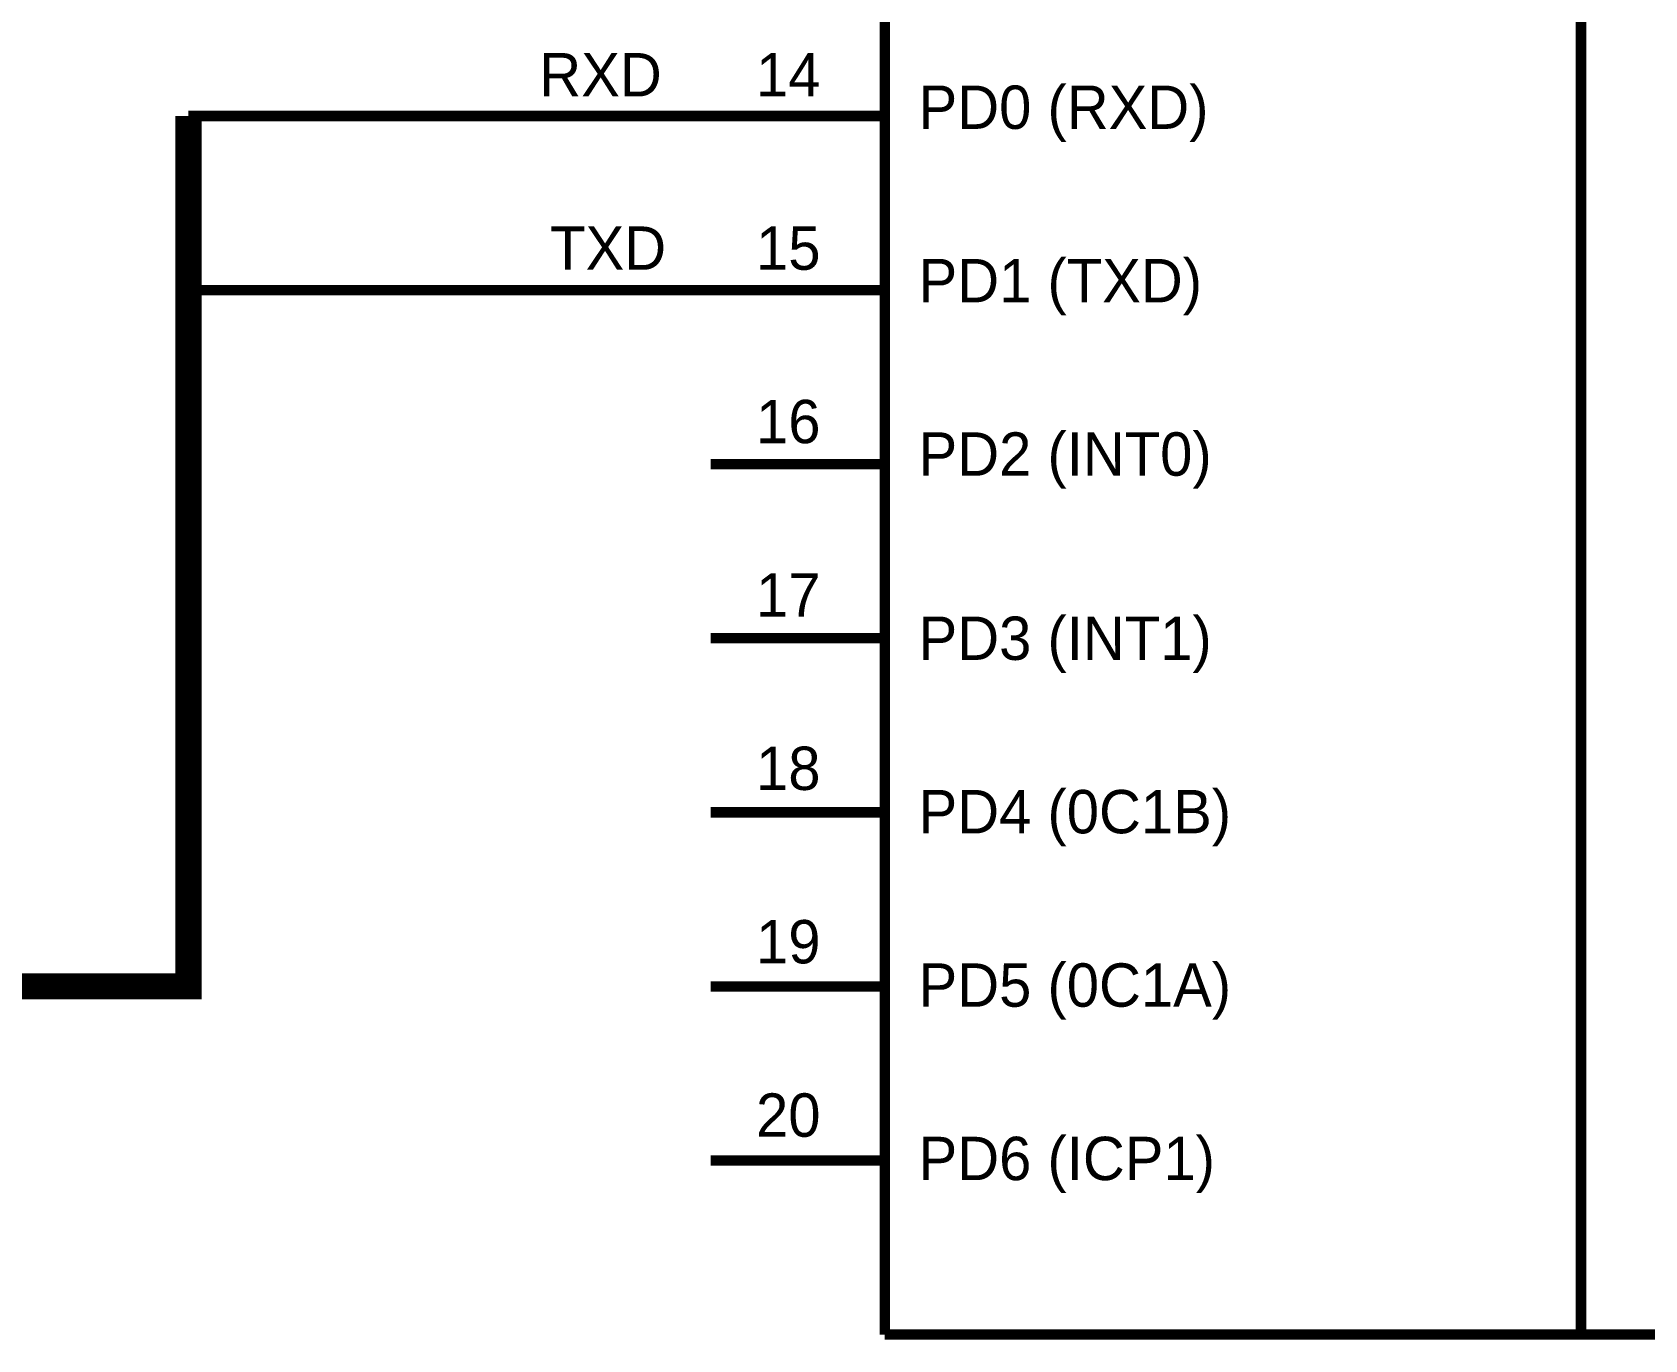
# Model space of a CAD drawing. Header units: millimetres. Extents: x 0 to 567, y 0 to 399.
# Drawn here: x 268.03 to 314.34, y 62.34 to 99.9 of the extents above; entities that cross this region are included whole.
import ezdxf

# ---------------------------------------------------------------- set-up
doc = ezdxf.new("R2010")
doc.units = ezdxf.units.MM
doc.layers.add('Sheet', color=255, linetype='Continuous')

msp = doc.modelspace()

# ---------------------------------------------------------------- linework, layer by layer
at = {"layer": 'Sheet'}
for points, const_width in [([(292.508, 62.494), (292.508, 177.482)], 0.3), ([(312.504, 177.482), (312.504, 62.494)], 0.3), ([(220.032, 87.496), (220.032, 72.495), (272.512, 72.495), (272.512, 97.496)], 0.749), ([(287.509, 97.496), (272.512, 97.496)], 0.3), ([(292.508, 97.496), (287.509, 97.496)], 0.3), ([(287.509, 92.496), (272.512, 92.496), (272.512, 92.496)], 0.3), ([(292.508, 92.496), (287.509, 92.496)], 0.3), ([(292.508, 87.496), (287.509, 87.496)], 0.3), ([(292.508, 82.495), (287.509, 82.495)], 0.3), ([(292.508, 77.495), (287.509, 77.495)], 0.3), ([(292.508, 72.495), (287.509, 72.495)], 0.3), ([(292.508, 67.495), (287.509, 67.495)], 0.3), ([(352.495, 62.494), (292.508, 62.494)], 0.3)]:
    msp.add_lwpolyline(points, dxfattribs=dict(at, const_width=const_width))

# ---------------------------------------------------------------- texts
for s, p in [('RXD', (282.588, 98.061)), ('14', (288.812, 98.061)), ('PD0 (RXD)', (293.48, 97.127)), ('TXD', (282.899, 93.08)), ('15', (288.812, 93.08)), ('PD1 (TXD)', (293.48, 92.146)), ('16', (288.812, 88.099)), ('PD2 (INT0)', (293.48, 87.165)), ('17', (288.812, 83.118)), ('PD3 (INT1)', (293.48, 81.873)), ('18', (288.812, 78.137)), ('PD4 (0C1B)', (293.48, 76.892)), ('19', (288.812, 73.156)), ('PD5 (0C1A)', (293.48, 71.911)), ('20', (288.812, 68.176)), ('PD6 (ICP1)', (293.48, 66.93))]:
    msp.add_text(s, height=1.2452, dxfattribs=at).set_placement(p)

doc.saveas('drawing.dxf')
